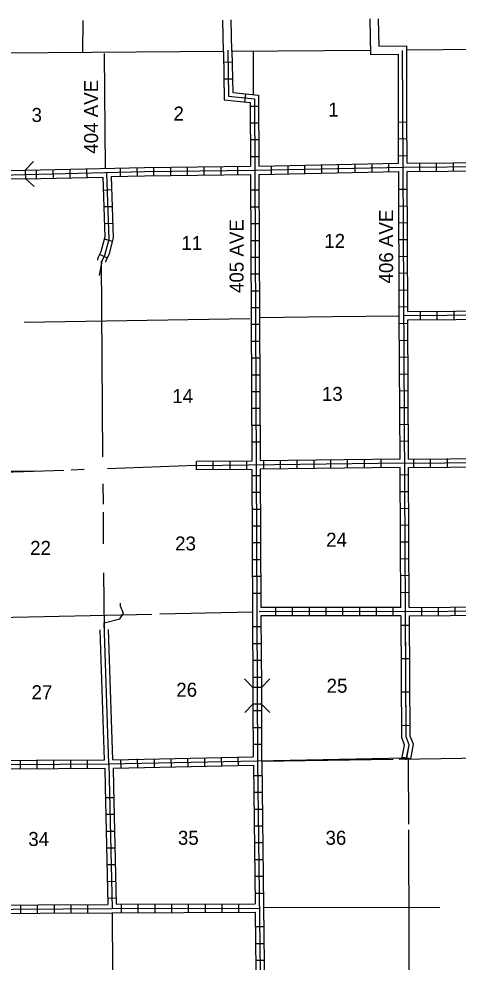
# Model space of a CAD drawing. Extents: x 1679424 to 2045023, y 15902075 to 16278097.
# Drawn here: x 1865381 to 1881089, y 16023968 to 16057668 of the extents above; entities that cross this region are included whole.
import ezdxf

# ---------------------------------------------------------------- set-up
doc = ezdxf.new("R2010")
doc.units = 0
for name, color, linetype in [('L10', 7, 'Continuous'), ('L13', 7, 'Continuous'), ('L14', 7, 'Continuous'), ('L18', 7, 'Continuous'), ('L2', 7, 'Continuous'), ('L30', 7, 'Continuous'), ('L53', 7, 'Continuous'), ('L8', 7, 'Continuous'), ('L9', 7, 'Continuous')]:
    doc.layers.add(name, color=color, linetype=linetype)

msp = doc.modelspace()

# ---------------------------------------------------------------- linework, layer by layer
at = {"layer": 'L10'}
for points in [[(1878251, 16056693), (1879251, 16056702)], [(1879257, 16054094), (1879251, 16056702)], [(1877951, 16056393), (1878951, 16056402)], [(1878956, 16054094), (1878951, 16056402)], [(1868443, 16031193), (1868292, 16035844)], [(1868743, 16031201), (1868581, 16035855)], [(1868452, 16030893), (1868466, 16030246)], [(1868752, 16030901), (1868766, 16030245)]]:
    msp.add_lwpolyline(points, dxfattribs=at)
at = {"layer": 'L13'}
for p, q in [((1863394, 16036248), (1870139, 16036403)), ((1870421, 16036410), (1873737, 16036486))]:
    msp.add_line(p, q, dxfattribs=at)
for points in [[(1868485, 16052335), (1868443, 16056427)], [(1873777, 16054952), (1873777, 16056510)], [(1868385, 16042018), (1868331, 16049009)], [(1865568, 16046835), (1873643, 16046960)], [(1873984, 16047002), (1876599, 16047032)], [(1876599, 16047032), (1878987, 16047060)], [(1868552, 16041610), (1871710, 16041718)], [(1863361, 16041426), (1866985, 16041543)], [(1867252, 16041560), (1867718, 16041576)], [(1868402, 16040335), (1868393, 16041060)], [(1868410, 16038918), (1868402, 16040043)], [(1868441, 16035850), (1868418, 16037876)], [(1878977, 16031220), (1882718, 16031276)], [(1874067, 16031146), (1878768, 16031217)], [(1879301, 16031225), (1879310, 16028897)], [(1879310, 16028693), (1879334, 16020811)], [(1874127, 16025918), (1880435, 16025935)], [(1868718, 16025734), (1868777, 16015311)]]:
    msp.add_lwpolyline(points, dxfattribs=at)
at = {"layer": 'L18'}
for p, q in [((1865610, 16052268), (1865902, 16052577)), ((1865010, 16052252), (1865610, 16052268)), ((1865610, 16052268), (1865618, 16051968)), ((1865018, 16051952), (1865618, 16051968)), ((1865618, 16051968), (1865927, 16051677)), ((1873752, 16033785), (1873452, 16034085)), ((1874052, 16033785), (1874352, 16034085)), ((1874052, 16033785), (1873752, 16033785)), ((1873752, 16033785), (1873752, 16033185)), ((1874052, 16033785), (1874052, 16033185)), ((1873752, 16033185), (1873460, 16032885)), ((1874052, 16033185), (1873752, 16033185)), ((1874052, 16033185), (1874360, 16032885))]:
    msp.add_line(p, q, dxfattribs=at)
at = {"layer": 'L2'}
for points in [[(1873002, 16056518), (1877960, 16056552)], [(1879251, 16056560), (1883151, 16056593)], [(1863285, 16056443), (1872710, 16056510)]]:
    msp.add_lwpolyline(points, dxfattribs=at)
at = {"layer": 'L53'}
for points in [[(1867668, 16056468), (1867677, 16057610)], [(1872702, 16056502), (1872677, 16057627)], [(1873002, 16056510), (1872977, 16057635)], [(1877926, 16057668), (1877951, 16056393)], [(1878226, 16057668), (1878251, 16056693)]]:
    msp.add_lwpolyline(points, dxfattribs=at)
at = {"layer": 'L8'}
for p, q in [((1873010, 16056118), (1872710, 16056110)), ((1873018, 16055518), (1872718, 16055510)), ((1873485, 16054993), (1873452, 16054693)), ((1873952, 16054543), (1873652, 16054543)), ((1873960, 16053943), (1873660, 16053943)), ((1879260, 16053977), (1878960, 16053968)), ((1873960, 16053343), (1873660, 16053343)), ((1879268, 16053377), (1878968, 16053368)), ((1873960, 16052743), (1873660, 16052743)), ((1877410, 16052185), (1877410, 16052485)), ((1878010, 16052193), (1878010, 16052493)), ((1878610, 16052210), (1878610, 16052510)), ((1879268, 16052777), (1878968, 16052768)), ((1879718, 16052227), (1879718, 16052527)), ((1880318, 16052227), (1880318, 16052527)), ((1880918, 16052235), (1880918, 16052535)), ((1866018, 16051968), (1866010, 16052268)), ((1866618, 16051985), (1866610, 16052285)), ((1867218, 16051993), (1867210, 16052293)), ((1867818, 16052010), (1867810, 16052310)), ((1869018, 16052043), (1869010, 16052343)), ((1869618, 16052052), (1869610, 16052352)), ((1870210, 16052068), (1870210, 16052368)), ((1870810, 16052068), (1870810, 16052368)), ((1871410, 16052077), (1871410, 16052377)), ((1872010, 16052085), (1872010, 16052385)), ((1872610, 16052093), (1872610, 16052393)), ((1873210, 16052102), (1873210, 16052402)), ((1874410, 16052118), (1874410, 16052418)), ((1875010, 16052135), (1875010, 16052435)), ((1875610, 16052143), (1875610, 16052443)), ((1876210, 16052160), (1876210, 16052460)), ((1876810, 16052168), (1876810, 16052468)), ((1868385, 16051552), (1868685, 16051568)), ((1873968, 16051543), (1873668, 16051543)), ((1879276, 16051577), (1878976, 16051568)), ((1868410, 16050960), (1868710, 16050968)), ((1873968, 16050943), (1873668, 16050943)), ((1879276, 16050977), (1878976, 16050968)), ((1868427, 16050360), (1868727, 16050368)), ((1873977, 16050343), (1873677, 16050343)), ((1879276, 16050377), (1878976, 16050368)), ((1868433, 16049804), (1868722, 16049730)), ((1879285, 16049777), (1878985, 16049768)), ((1873977, 16049743), (1873677, 16049743)), ((1868270, 16049263), (1868539, 16049129)), ((1873977, 16049143), (1873677, 16049143)), ((1879285, 16049177), (1878985, 16049168)), ((1873985, 16048543), (1873685, 16048543)), ((1879285, 16048577), (1878985, 16048568)), ((1873985, 16047943), (1873685, 16047943)), ((1879293, 16047977), (1878993, 16047968)), ((1873985, 16047343), (1873685, 16047343)), ((1879293, 16047377), (1878993, 16047368)), ((1879743, 16046927), (1879743, 16047227)), ((1880343, 16046927), (1880343, 16047227)), ((1880943, 16046935), (1880943, 16047235)), ((1873993, 16046743), (1873693, 16046743)), ((1879285, 16046779), (1878985, 16046771)), ((1873993, 16046143), (1873693, 16046143)), ((1879288, 16046179), (1878988, 16046171)), ((1873993, 16045543), (1873693, 16045543)), ((1879301, 16045577), (1879001, 16045568)), ((1874002, 16044943), (1873702, 16044943)), ((1879310, 16044977), (1879010, 16044968)), ((1874002, 16044343), (1873702, 16044343)), ((1879310, 16044377), (1879010, 16044368)), ((1874010, 16043743), (1873710, 16043743)), ((1879310, 16043776), (1879010, 16043768)), ((1874010, 16043143), (1873710, 16043143)), ((1879318, 16043176), (1879018, 16043168)), ((1874010, 16042543), (1873710, 16042543)), ((1879318, 16042576), (1879018, 16042568)), ((1871735, 16041551), (1871735, 16041851)), ((1872335, 16041560), (1872335, 16041860)), ((1872935, 16041568), (1872935, 16041868)), ((1873535, 16041576), (1873535, 16041876)), ((1874135, 16041585), (1874135, 16041885)), ((1874735, 16041585), (1874735, 16041885)), ((1875335, 16041593), (1875335, 16041893)), ((1875935, 16041601), (1875935, 16041901)), ((1876535, 16041610), (1876535, 16041910)), ((1877135, 16041618), (1877135, 16041918)), ((1877735, 16041626), (1877735, 16041926)), ((1878335, 16041635), (1878335, 16041935)), ((1879493, 16041943), (1879493, 16041643)), ((1880093, 16041951), (1880093, 16041651)), ((1880693, 16041960), (1880693, 16041660)), ((1879326, 16041376), (1879026, 16041368)), ((1874018, 16041343), (1873718, 16041343)), ((1874018, 16040743), (1873718, 16040743)), ((1879326, 16040776), (1879026, 16040768)), ((1874027, 16040143), (1873727, 16040143)), ((1879335, 16040176), (1879035, 16040168)), ((1874027, 16039543), (1873727, 16039543)), ((1879335, 16039576), (1879035, 16039568)), ((1874027, 16038943), (1873727, 16038943)), ((1879343, 16038976), (1879043, 16038968)), ((1874035, 16038343), (1873735, 16038343)), ((1879343, 16038376), (1879043, 16038368)), ((1874035, 16037743), (1873735, 16037743)), ((1879343, 16037776), (1879043, 16037768)), ((1874035, 16037143), (1873735, 16037143)), ((1879351, 16037176), (1879051, 16037168)), ((1874568, 16036335), (1874568, 16036635)), ((1875168, 16036335), (1875168, 16036635)), ((1875768, 16036335), (1875768, 16036635)), ((1876368, 16036335), (1876368, 16036635)), ((1876968, 16036343), (1876968, 16036643)), ((1877568, 16036343), (1877568, 16036643)), ((1878168, 16036343), (1878168, 16036643)), ((1878768, 16036343), (1878768, 16036643)), ((1879785, 16036351), (1879785, 16036651)), ((1880385, 16036351), (1880385, 16036651)), ((1880985, 16036360), (1880985, 16036660)), ((1874043, 16035943), (1873743, 16035943)), ((1874052, 16035343), (1873752, 16035343)), ((1874052, 16034743), (1873752, 16034743)), ((1874052, 16034143), (1873752, 16034143)), ((1874060, 16032943), (1873760, 16032943)), ((1874060, 16032343), (1873760, 16032343)), ((1874068, 16031743), (1873768, 16031743)), ((1870835, 16030943), (1870827, 16031243)), ((1871435, 16030960), (1871427, 16031260)), ((1872035, 16030968), (1872027, 16031268)), ((1872635, 16030985), (1872627, 16031285)), ((1873235, 16030993), (1873227, 16031293)), ((1865435, 16030885), (1865435, 16031185)), ((1866035, 16030885), (1866035, 16031185)), ((1866635, 16030893), (1866635, 16031193)), ((1867235, 16030893), (1867235, 16031193)), ((1867835, 16030893), (1867835, 16031193)), ((1869035, 16030910), (1869027, 16031210)), ((1869635, 16030926), (1869627, 16031226)), ((1870235, 16030935), (1870227, 16031235)), ((1874077, 16030626), (1873777, 16030626)), ((1874085, 16030026), (1873785, 16030026)), ((1868479, 16029853), (1868779, 16029853)), ((1868496, 16029253), (1868788, 16029253)), ((1874093, 16029426), (1873793, 16029426)), ((1868510, 16028651), (1868802, 16028651)), ((1874093, 16028826), (1873793, 16028826)), ((1874102, 16028226), (1873802, 16028226)), ((1868518, 16028051), (1868818, 16028051)), ((1874110, 16027626), (1873810, 16027626)), ((1868535, 16027451), (1868835, 16027460)), ((1868543, 16026851), (1868843, 16026860)), ((1874118, 16027026), (1873818, 16027026)), ((1868560, 16026251), (1868860, 16026260)), ((1874127, 16026426), (1873827, 16026426)), ((1865452, 16025718), (1865452, 16026018)), ((1866052, 16025718), (1866052, 16026018)), ((1866652, 16025718), (1866652, 16026018)), ((1867252, 16025726), (1867252, 16026026)), ((1867852, 16025726), (1867852, 16026026)), ((1869052, 16025735), (1869052, 16026035)), ((1869652, 16025735), (1869652, 16026035)), ((1870252, 16025743), (1870252, 16026043)), ((1870852, 16025743), (1870852, 16026043)), ((1871452, 16025743), (1871452, 16026043)), ((1872052, 16025743), (1872052, 16026043)), ((1872652, 16025743), (1872652, 16026043)), ((1873252, 16025751), (1873252, 16026051)), ((1874143, 16025226), (1873843, 16025226)), ((1874152, 16024626), (1873852, 16024626)), ((1874160, 16024026), (1873860, 16024026))]:
    msp.add_line(p, q, dxfattribs=at)
for points in [[(1872852, 16056552), (1872877, 16054910), (1873802, 16054810), (1873918, 16031143)], [(1873002, 16056552), (1873027, 16055043), (1873952, 16054943), (1873960, 16052410)], [(1879235, 16031201), (1879335, 16031735), (1879226, 16032018), (1879118, 16052368), (1879101, 16056535)], [(1879118, 16052368), (1910567, 16052610), (1910492, 16056418), (1883393, 16056552)], [(1872702, 16056502), (1872727, 16054777), (1873652, 16054677), (1873660, 16052402)], [(1878960, 16052510), (1878956, 16054094)], [(1879260, 16052518), (1879257, 16054094)], [(1873960, 16052410), (1878960, 16052510)], [(1879260, 16052518), (1884285, 16052553)], [(1847419, 16052310), (1852719, 16052143), (1858002, 16051985), (1863260, 16052052), (1869877, 16052210), (1873818, 16052260), (1879118, 16052368)], [(1865618, 16052260), (1869877, 16052360), (1873660, 16052402)], [(1868518, 16052160), (1868593, 16049785), (1868443, 16049218), (1868343, 16049010), (1868252, 16048502)], [(1873960, 16052110), (1878968, 16052210)], [(1878985, 16047060), (1878968, 16052210)], [(1879268, 16052218), (1889526, 16052293)], [(1879285, 16047218), (1879268, 16052218)], [(1865618, 16051952), (1868385, 16052018)], [(1868385, 16052018), (1868452, 16049877), (1868310, 16049343), (1868202, 16049127), (1868189, 16049045)], [(1868685, 16052035), (1868752, 16049843), (1868593, 16049243), (1868493, 16049035), (1868482, 16048970)], [(1868685, 16052035), (1869877, 16052060), (1873660, 16052102)], [(1873660, 16052102), (1873710, 16041868)], [(1873960, 16052110), (1873986, 16047002)], [(1879143, 16047068), (1905217, 16047268)], [(1879285, 16047218), (1889551, 16047285)], [(1873984, 16047002), (1874010, 16041876)], [(1879010, 16041935), (1878984, 16047060)], [(1879285, 16046918), (1889559, 16046985)], [(1879310, 16041943), (1879285, 16046918)], [(1879310, 16041943), (1889584, 16042026)], [(1847927, 16041710), (1852769, 16041601), (1855577, 16041610), (1858069, 16041385), (1863344, 16041501), (1865952, 16041518)], [(1873710, 16041868), (1871735, 16041851)], [(1879160, 16041793), (1871735, 16041701)], [(1879010, 16041935), (1874010, 16041876)], [(1879160, 16041793), (1905292, 16042010)], [(1879318, 16041643), (1889593, 16041726)], [(1873710, 16041568), (1871735, 16041551)], [(1873710, 16041568), (1873752, 16033801)], [(1879018, 16041635), (1874010, 16041576)], [(1874010, 16041576), (1874035, 16036635)], [(1879043, 16036635), (1879018, 16041635)], [(1879343, 16036643), (1879318, 16041643)], [(1879043, 16036635), (1874035, 16036635)], [(1879185, 16036493), (1905392, 16036701)], [(1879343, 16036643), (1889593, 16036718)], [(1879185, 16036493), (1873968, 16036485)], [(1879051, 16036335), (1874035, 16036335)], [(1874035, 16036335), (1874052, 16033793)], [(1879351, 16036343), (1889593, 16036418)], [(1873752, 16033185), (1873760, 16031301)], [(1874052, 16033176), (1874061, 16031146)], [(1848036, 16031143), (1852836, 16031135), (1858085, 16031126), (1863335, 16031018), (1868602, 16031051), (1879210, 16031268)], [(1868743, 16031201), (1873760, 16031301)], [(1863552, 16031168), (1868443, 16031193)], [(1868602, 16031051), (1868718, 16025885)], [(1868752, 16030901), (1873768, 16031001)], [(1873768, 16031001), (1873827, 16026051)], [(1873918, 16031143), (1874243, 16004826)], [(1874067, 16031146), (1874193, 16020810)], [(1863402, 16030867), (1868452, 16030893)], [(1868466, 16030246), (1868560, 16026026)], [(1868766, 16030245), (1868860, 16026035)], [(1848052, 16025851), (1858110, 16025835), (1863410, 16025851), (1868718, 16025885), (1873968, 16025901)], [(1863552, 16026001), (1868560, 16026026)], [(1868860, 16026035), (1873827, 16026051)], [(1863560, 16025701), (1868718, 16025727)], [(1868718, 16025734), (1873835, 16025751)], [(1873835, 16025751), (1873952, 16015501)]]:
    msp.add_lwpolyline(points, dxfattribs=at)
at = {"layer": 'L9'}
for p, q in [((1879353, 16035998), (1879054, 16035996)), ((1879360, 16034804), (1879061, 16034803)), ((1879366, 16033611), (1879068, 16033609)), ((1879373, 16032418), (1879075, 16032416)), ((1879395, 16031226), (1879102, 16031280))]:
    msp.add_line(p, q, dxfattribs=at)
for points in [[(1868602, 16031051), (1868427, 16036093), (1868993, 16036235), (1869118, 16036426), (1869010, 16036685), (1869018, 16036793)], [(1879080, 16031221), (1879176, 16031718), (1879076, 16031993), (1879051, 16036335)], [(1879249, 16031253), (1879338, 16031736), (1879227, 16032014), (1879201, 16036342)], [(1879396, 16031226), (1879493, 16031751), (1879376, 16032043), (1879351, 16036343)]]:
    msp.add_lwpolyline(points, dxfattribs=at)

# ---------------------------------------------------------------- texts
at = {"layer": 'L14'}
for s, p in [('2', (1870910, 16054035)), ('1', (1876443, 16054177)), ('3', (1865835, 16053985)), ('11', (1871193, 16049410)), ('12', (1876301, 16049485)), ('14', (1870868, 16043943)), ('13', (1876218, 16044018)), ('22', (1865785, 16038518)), ('23', (1870968, 16038676)), ('24', (1876368, 16038810)), ('26', (1871010, 16033451)), ('25', (1876385, 16033593)), ('27', (1865835, 16033360)), ('34', (1865718, 16028118)), ('35', (1871068, 16028160)), ('36', (1876346, 16028160))]:
    msp.add_text(s, height=500, rotation=360, dxfattribs=at).set_placement(p)
at = {"layer": 'L30'}
for s, p in [('404 AVE', (1868214, 16052850)), ('406 AVE', (1878764, 16048214)), ('405 AVE', (1873416, 16047875))]:
    msp.add_text(s, height=500, rotation=90, dxfattribs=at).set_placement(p)

doc.saveas('drawing.dxf')
